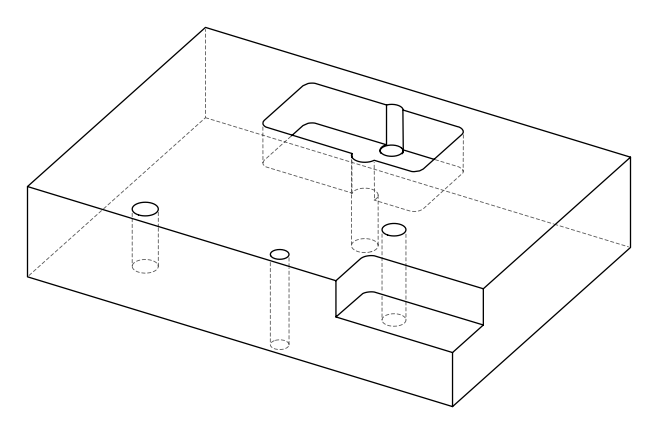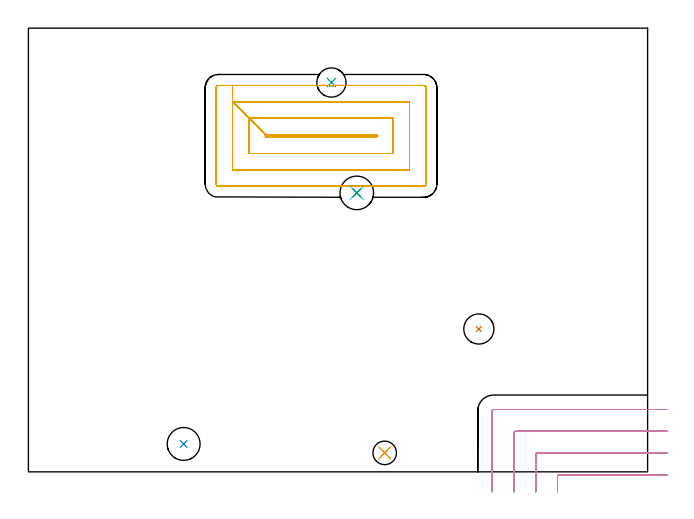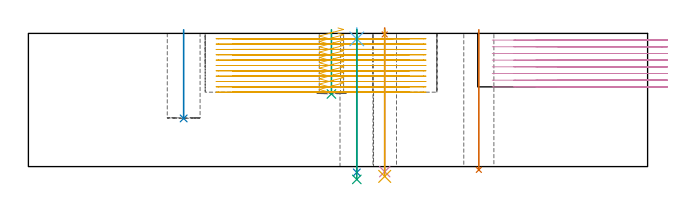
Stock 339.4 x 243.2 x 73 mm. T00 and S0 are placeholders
(PLAN: 11 operations, 9 tool changes, 32.4 min)
(1 INDEXABLE_INSERT_DRILL_THROUGH_HOLE_FROM_SOLID | STEP1HOLE_2 | NXT0302_004 | 0.31 min | 15585 mm3)
(2 INDEXABLE_INSERT_DRILL_BLIND_HOLE_FROM_SOLID | STEP1POCKET | NXT0302_007 | 0.2 min | 11790 mm3)
(3 INDEXABLE_INSERT_DRILL_BLIND_HOLE_FROM_SOLID_1 | STEP1POCKET_1 | NXT0302_003 | 0.14 min | 6627 mm3)
(4 MILL_CORNER_NOTCH_RECTANGULAR | CORNER_NOTCH_RECTANGULAR | UGT0201_134 | Follow Part, ap 3.975, ae 75% | 7.53 min | 114374 mm3)
(5 MILL_RECTANGULAR_POCKET | POCKET_RECTANGULAR_STRAIGHT | NXT0201_011 | Follow Part, ap 3, ae 75% | 22.9 min | 268417 mm3)
(6 SPOT_DRILL | STEP1HOLE | NXT0321_9005460120000 | 0.05 min | 25 mm3)
(7 SPOT_DRILL_1 | STEP1HOLE_1 | NXT0321_9005460120000 | 0.03 min | 7 mm3)
(8 DRILL_THROUGH_HOLE_INTO_CENTER | STEP1HOLE | NXT0301_065 | 0.31 min | 3216 mm3)
(9 DRILL_TO_ENLARGE_THROUGH_HOLE | STEP1HOLE | UGT0301_253 | 0.33 min | 10446 mm3)
(10 DRILL_THROUGH_HOLE_INTO_CENTER_1 | STEP1HOLE_1 | NXT0301_042 | 0.31 min | 2869 mm3)
(11 DRILL_TO_ENLARGE_THROUGH_HOLE_1 | STEP1HOLE_1 | UGT0301_237 | 0.32 min | 6652 mm3)
(TOOL NXT0302_004 | Index. Insert Drill 16.5mm [880-D1650L20-05] | D16.5 PA176 FL83 Z2)
(TOOL NXT0302_007 | Index. Insert Drill 18mm [880-D1800L25-05] | D18 PA176 FL90 Z2)
(TOOL NXT0302_003 | Index. Insert Drill 16mm [880-D1600L20-05] | D16 PA176 FL80 Z2)
(TOOL UGT0201_134 | Carbide End Mill 15.9 | D15.9 FL30 Z4)
(TOOL NXT0201_011 | ENDMILL 12mm [2P460-1200-NA 1630] | D12 FL38 Z6)
(TOOL NXT0321_9005460120000 | NC Spot Drill, 142deg, 12mm, Carbide, Uncoated | D12 PA142 FL30 Z2)
(TOOL NXT0301_065 | Carbide Drill 9.4mm [860.1-0940-075A1-MM 2214] | D9.4 PA140 FL98 Z2)
(TOOL UGT0301_253 | Twist Drill 18.4 mm | D18.4 PA118 FL135 Z2)
(TOOL NXT0301_042 | Carbide Drill 7.1mm [860.1-0710-057A1-MM 2214] | D7.1 PA140 FL85 Z2)
(TOOL UGT0301_237 | Twist Drill 12.9 mm | D12.9 PA118 FL97 Z2)
(OP 1 INDEXABLE_INSERT_DRILL_THROUGH_HOLE_FROM_SOLID)
G17 G21 G94 G90
T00 M6
G54
G17 G0 G90 X246.9 Y78.3 S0 M3
G43 Z83. H1
G94 G81 G98 Z-1.788 F250. R75.
G80
M5
M2
(OP 2 INDEXABLE_INSERT_DRILL_BLIND_HOLE_FROM_SOLID)
G17 G21 G94 G90
T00 M6
G54
G17 G0 G90 X85.1 Y15.3 S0 M3
G43 Z83. H1
G94 G81 G98 Z26.4 F250. R75.
G80
M5
M2
(OP 3 INDEXABLE_INSERT_DRILL_BLIND_HOLE_FROM_SOLID_1)
G17 G21 G94 G90
T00 M6
G54
G17 G0 G90 X166.1 Y213.4 S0 M3
G43 Z83. H1
G94 G81 G98 Z39.8 F250. R75.
G80
M5
M2
(OP 4 MILL_CORNER_NOTCH_RECTANGULAR)
G17 G21 G94 G90
T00 M6
G54
G17 G0 G90 X350.182 Y-1.625 S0 M3
G43 Z83. H0
Z69.337
G94 G1 X347.182 F250.
X290.815 F500.
G3 X290.025 Y-2.415 R0.795
G1 Y-7.95
Y-10.95 F250.
G0 Z83.
X350.35 Y10.3
Z69.337
G1 X347.35
X278.891 F500.
G3 X278.1 Y9.509 R0.795
G1 Y-7.95
Y-10.95 F250.
G0 Z83.
X350.35 Y22.225
Z69.337
G1 X347.35
X266.966 F500.
G3 X266.175 Y21.434 R0.795
G1 Y-7.95
Y-10.95 F250.
G0 Z83.
X350.35 Y34.15
Z69.337
G1 X347.35
X255.041 F500.
G3 X254.25 Y33.359 R0.795
G1 Y-7.95
Y-10.95 F250.
G0 Z83.
X350.182 Y-1.625
Z65.675
G1 X347.182
X290.815 F500.
G3 X290.025 Y-2.415 R0.795
G1 Y-7.95
Y-10.95 F250.
G0 Z83.
X350.35 Y10.3
Z65.675
G1 X347.35
X278.891 F500.
G3 X278.1 Y9.509 R0.795
G1 Y-7.95
Y-10.95 F250.
G0 Z83.
X350.35 Y22.225
Z65.675
G1 X347.35
X266.966 F500.
G3 X266.175 Y21.434 R0.795
G1 Y-7.95
Y-10.95 F250.
G0 Z83.
X350.35 Y34.15
Z65.675
G1 X347.35
X255.041 F500.
G3 X254.25 Y33.359 R0.795
G1 Y-7.95
Y-10.95 F250.
G0 Z83.
X350.182 Y-1.625
Z62.012
G1 X347.182
X290.815 F500.
G3 X290.025 Y-2.415 R0.795
G1 Y-7.95
Y-10.95 F250.
G0 Z83.
X350.35 Y10.3
Z62.012
G1 X347.35
X278.891 F500.
G3 X278.1 Y9.509 R0.795
G1 Y-7.95
Y-10.95 F250.
G0 Z83.
X350.35 Y22.225
Z62.012
G1 X347.35
X266.966 F500.
G3 X266.175 Y21.434 R0.795
G1 Y-7.95
Y-10.95 F250.
G0 Z83.
X350.35 Y34.15
Z62.012
G1 X347.35
X255.041 F500.
G3 X254.25 Y33.359 R0.795
G1 Y-7.95
Y-10.95 F250.
G0 Z83.
X350.182 Y-1.625
Z58.35
G1 X347.182
X290.815 F500.
G3 X290.025 Y-2.415 R0.795
G1 Y-7.95
Y-10.95 F250.
G0 Z83.
X350.35 Y10.3
Z58.35
G1 X347.35
X278.891 F500.
G3 X278.1 Y9.509 R0.795
G1 Y-7.95
Y-10.95 F250.
G0 Z83.
X350.35 Y22.225
Z58.35
G1 X347.35
X266.966 F500.
G3 X266.175 Y21.434 R0.795
G1 Y-7.95
Y-10.95 F250.
G0 Z83.
X350.35 Y34.15
Z58.35
G1 X347.35
X255.041 F500.
G3 X254.25 Y33.359 R0.795
G1 Y-7.95
Y-10.95 F250.
G0 Z83.
X350.182 Y-1.625
Z54.687
G1 X347.182
X290.815 F500.
G3 X290.025 Y-2.415 R0.795
G1 Y-7.95
Y-10.95 F250.
G0 Z83.
X350.35 Y10.3
Z54.687
G1 X347.35
X278.891 F500.
G3 X278.1 Y9.509 R0.795
G1 Y-7.95
Y-10.95 F250.
G0 Z83.
X350.35 Y22.225
Z54.687
G1 X347.35
X266.966 F500.
G3 X266.175 Y21.434 R0.795
G1 Y-7.95
Y-10.95 F250.
G0 Z83.
X350.35 Y34.15
Z54.687
G1 X347.35
X255.041 F500.
G3 X254.25 Y33.359 R0.795
G1 Y-7.95
Y-10.95 F250.
G0 Z83.
X350.182 Y-1.625
Z51.025
G1 X347.182
X290.815 F500.
G3 X290.025 Y-2.415 R0.795
G1 Y-7.95
Y-10.95 F250.
G0 Z83.
X350.35 Y10.3
Z51.025
G1 X347.35
X278.891 F500.
G3 X278.1 Y9.509 R0.795
G1 Y-7.95
Y-10.95 F250.
G0 Z83.
X350.35 Y22.225
Z51.025
G1 X347.35
X266.966 F500.
G3 X266.175 Y21.434 R0.795
G1 Y-7.95
Y-10.95 F250.
G0 Z83.
X350.35 Y34.15
Z51.025
G1 X347.35
X255.041 F500.
G3 X254.25 Y33.359 R0.795
G1 Y-7.95
Y-10.95 F250.
G0 Z83.
X350.182 Y-1.625
Z47.362
G1 X347.182
X290.815 F500.
G3 X290.025 Y-2.415 R0.795
G1 Y-7.95
Y-10.95 F250.
G0 Z83.
X350.35 Y10.3
Z47.362
G1 X347.35
X278.891 F500.
G3 X278.1 Y9.509 R0.795
G1 Y-7.95
Y-10.95 F250.
G0 Z83.
X350.35 Y22.225
Z47.362
G1 X347.35
X266.966 F500.
G3 X266.175 Y21.434 R0.795
G1 Y-7.95
Y-10.95 F250.
G0 Z83.
X350.35 Y34.15
Z47.362
G1 X347.35
X255.041 F500.
G3 X254.25 Y33.359 R0.795
G1 Y-7.95
Y-10.95 F250.
G0 Z83.
X350.182 Y-1.625
Z43.7
G1 X347.182
X290.815 F500.
G3 X290.025 Y-2.415 R0.795
G1 Y-7.95
Y-10.95 F250.
G0 Z83.
X350.35 Y10.3
Z43.7
G1 X347.35
X278.891 F500.
G3 X278.1 Y9.509 R0.795
G1 Y-7.95
Y-10.95 F250.
G0 Z83.
X350.35 Y22.225
Z43.7
G1 X347.35
X266.966 F500.
G3 X266.175 Y21.434 R0.795
G1 Y-7.95
Y-10.95 F250.
G0 Z83.
X350.35 Y34.15
Z43.7
G1 X347.35
X255.041 F500.
G3 X254.25 Y33.359 R0.795
G1 Y-7.95
Y-10.95 F250.
G0 Z83.
M5
M2
(OP 5 MILL_RECTANGULAR_POCKET)
G17 G21 G94 G90
T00 M6
G54
G17 G0 G90 X169.674 Y211.8 S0 M3
G43 Z83. H1
Z76.
G94 G1 X172.778 Z75.168 F250.
X167.29 Z73.698
X167.13 Y211.681 Z73.644
X166.691 Y211.485 Z73.516
X166.219 Y211.399 Z73.387
X166.019 Y211.407 Z73.333
X165.83 Y211.415 Z73.283
X165.36 Y211.545 Z73.152
X165.07 Y211.688 Z73.065
X164.987 Y211.74 Z73.039
X164.909 Y211.8 Z73.013
X159.422 Z71.543
X164.909 Z70.073
X111.9 F500.
Y202.8
X120.9 Y193.8
X129.9 Y184.8
Y183.5
X190.9
Y184.8
X167.29
G2 X166.099 Y184.826 R27.
X164.909 Y184.8 R27.
G1 X129.9
X120.9 Y193.8
Y174.5
X199.9
Y193.8
X167.29
G2 X166.099 Y193.839 R18.
X164.909 Y193.8 R18.
G1 X120.9
X111.9 Y202.8
Y165.5
X208.9
Y202.8
X167.29
G2 X166.099 Y202.879 R9.
X164.909 Y202.8 R9.
G1 X111.9
Y211.8
X104.2
G3 X102.9 Y210.5 R1.3
G1 Y157.8
G3 X104.2 Y156.5 R1.3
G1 X216.6
G3 X217.9 Y157.8 R1.3
G1 Y210.5
G3 X216.6 Y211.8 R1.3
G1 X167.29
G0 X169.673 Z73.073
G1 X172.777 Z72.241 F250.
X167.29 Z70.771
X167.13 Y211.681 Z70.717
X166.724 Y211.495 Z70.597
X166.287 Y211.405 Z70.478
X165.84 Y211.413 Z70.358
X165.36 Y211.545 Z70.225
X165.07 Y211.688 Z70.138
X164.987 Y211.74 Z70.112
X164.909 Y211.8 Z70.085
X159.423 Z68.615
X164.909 Z67.145
X111.9 F500.
Y202.8
X120.9 Y193.8
X129.9 Y184.8
Y183.5
X190.9
Y184.8
X167.29
G2 X166.099 Y184.826 R27.
X164.909 Y184.8 R27.
G1 X129.9
X120.9 Y193.8
Y174.5
X199.9
Y193.8
X167.29
G2 X166.099 Y193.839 R18.
X164.909 Y193.8 R18.
G1 X120.9
X111.9 Y202.8
Y165.5
X208.9
Y202.8
X167.29
G2 X166.099 Y202.879 R9.
X164.909 Y202.8 R9.
G1 X111.9
Y211.8
X104.2
G3 X102.9 Y210.5 R1.3
G1 Y157.8
G3 X104.2 Y156.5 R1.3
G1 X216.6
G3 X217.9 Y157.8 R1.3
G1 Y210.5
G3 X216.6 Y211.8 R1.3
G1 X167.29
G0 X169.672 Z70.145
G1 X172.777 Z69.313 F250.
X167.287 Z67.842
X167.125 Y211.681 Z67.788
X166.721 Y211.497 Z67.669
X166.286 Y211.407 Z67.55
X165.841 Y211.413 Z67.431
X165.347 Y211.552 Z67.293
X165.07 Y211.688 Z67.211
X164.987 Y211.74 Z67.184
X164.909 Y211.8 Z67.158
X159.423 Z65.688
X164.909 Z64.218
X111.9 F500.
Y202.8
X120.9 Y193.8
X129.9 Y184.8
Y183.5
X190.9
Y184.8
X167.287
G2 X166.098 Y184.826 R27.
X164.909 Y184.8 R27.
G1 X129.9
X120.9 Y193.8
Y174.5
X199.9
Y193.8
X167.287
G2 X166.098 Y193.839 R18.
X164.909 Y193.8 R18.
G1 X120.9
X111.9 Y202.8
Y165.5
X208.9
Y202.8
X167.287
G2 X166.098 Y202.879 R9.
X164.909 Y202.8 R9.
G1 X111.9
Y211.8
X104.2
G3 X102.9 Y210.5 R1.3
G1 Y157.8
G3 X104.2 Y156.5 R1.3
G1 X216.6
G3 X217.9 Y157.8 R1.3
G1 Y210.5
G3 X216.6 Y211.8 R1.3
G1 X167.287
G0 X169.672 Z67.218
G1 X172.777 Z66.386 F250.
X167.287 Z64.915
X167.125 Y211.681 Z64.861
X166.721 Y211.497 Z64.742
X166.286 Y211.407 Z64.623
X165.841 Y211.413 Z64.504
X165.347 Y211.552 Z64.366
X165.07 Y211.688 Z64.283
X164.987 Y211.74 Z64.257
X164.909 Y211.8 Z64.231
X159.423 Z62.761
X164.909 Z61.291
X111.9 F500.
Y202.8
X120.9 Y193.8
X129.9 Y184.8
Y183.5
X190.9
Y184.8
X167.287
G2 X166.098 Y184.826 R27.
X164.909 Y184.8 R27.
G1 X129.9
X120.9 Y193.8
Y174.5
X199.9
Y193.8
X167.287
G2 X166.098 Y193.839 R18.
X164.909 Y193.8 R18.
G1 X120.9
X111.9 Y202.8
Y165.5
X208.9
Y202.8
X167.287
G2 X166.098 Y202.879 R9.
X164.909 Y202.8 R9.
G1 X111.9
Y211.8
X104.2
G3 X102.9 Y210.5 R1.3
G1 Y157.8
G3 X104.2 Y156.5 R1.3
G1 X216.6
G3 X217.9 Y157.8 R1.3
G1 Y210.5
G3 X216.6 Y211.8 R1.3
G1 X167.287
G0 X169.673 Z64.291
G1 X172.777 Z63.459 F250.
X167.29 Z61.989
X167.13 Y211.681 Z61.935
X166.724 Y211.495 Z61.816
X166.287 Y211.405 Z61.696
X165.84 Y211.413 Z61.576
X165.36 Y211.545 Z61.443
X165.07 Y211.688 Z61.356
X164.987 Y211.74 Z61.33
X164.909 Y211.8 Z61.303
X159.423 Z59.834
X164.909 Z58.364
X111.9 F500.
Y202.8
X120.9 Y193.8
X129.9 Y184.8
Y183.5
X190.9
Y184.8
X167.29
G2 X166.099 Y184.826 R27.
X164.909 Y184.8 R27.
G1 X129.9
X120.9 Y193.8
Y174.5
X199.9
Y193.8
X167.29
G2 X166.099 Y193.839 R18.
X164.909 Y193.8 R18.
G1 X120.9
X111.9 Y202.8
Y165.5
X208.9
Y202.8
X167.29
G2 X166.099 Y202.879 R9.
X164.909 Y202.8 R9.
G1 X111.9
Y211.8
X104.2
G3 X102.9 Y210.5 R1.3
G1 Y157.8
G3 X104.2 Y156.5 R1.3
G1 X216.6
G3 X217.9 Y157.8 R1.3
G1 Y210.5
G3 X216.6 Y211.8 R1.3
G1 X167.29
G0 X169.674 Z61.364
G1 X172.777 Z60.532 F250.
X167.29 Z59.062
X167.13 Y211.681 Z59.008
X166.724 Y211.495 Z58.888
X166.287 Y211.405 Z58.769
X165.84 Y211.413 Z58.649
X165.36 Y211.545 Z58.516
X165.07 Y211.688 Z58.429
X164.987 Y211.74 Z58.403
X164.909 Y211.8 Z58.376
X159.423 Z56.906
X164.909 Z55.436
X111.9 F500.
Y202.8
X120.9 Y193.8
X129.9 Y184.8
Y183.5
X190.9
Y184.8
X167.29
G2 X166.099 Y184.826 R27.
X164.909 Y184.8 R27.
G1 X129.9
X120.9 Y193.8
Y174.5
X199.9
Y193.8
X167.29
G2 X166.099 Y193.839 R18.
X164.909 Y193.8 R18.
G1 X120.9
X111.9 Y202.8
Y165.5
X208.9
Y202.8
X167.29
G2 X166.099 Y202.879 R9.
X164.909 Y202.8 R9.
G1 X111.9
Y211.8
X104.2
G3 X102.9 Y210.5 R1.3
G1 Y157.8
G3 X104.2 Y156.5 R1.3
G1 X216.6
G3 X217.9 Y157.8 R1.3
G1 Y210.5
G3 X216.6 Y211.8 R1.3
G1 X167.29
G0 X169.672 Z58.436
G1 X172.777 Z57.604 F250.
X167.287 Z56.133
X167.125 Y211.681 Z56.079
X166.721 Y211.497 Z55.96
X166.286 Y211.407 Z55.841
X165.841 Y211.413 Z55.722
X165.347 Y211.552 Z55.584
X165.07 Y211.688 Z55.502
X164.987 Y211.74 Z55.475
X164.909 Y211.8 Z55.449
X159.423 Z53.979
X164.909 Z52.509
X111.9 F500.
Y202.8
X120.9 Y193.8
X129.9 Y184.8
Y183.5
X190.9
Y184.8
X167.287
G2 X166.098 Y184.826 R27.
X164.909 Y184.8 R27.
G1 X129.9
X120.9 Y193.8
Y174.5
X199.9
Y193.8
X167.287
G2 X166.098 Y193.839 R18.
X164.909 Y193.8 R18.
G1 X120.9
X111.9 Y202.8
Y165.5
X208.9
Y202.8
X167.287
G2 X166.098 Y202.879 R9.
X164.909 Y202.8 R9.
G1 X111.9
Y211.8
X104.2
G3 X102.9 Y210.5 R1.3
G1 Y157.8
G3 X104.2 Y156.5 R1.3
G1 X216.6
G3 X217.9 Y157.8 R1.3
G1 Y210.5
G3 X216.6 Y211.8 R1.3
G1 X167.287
G0 X169.672 Z55.509
G1 X172.777 Z54.677 F250.
X167.287 Z53.206
X167.125 Y211.681 Z53.152
X166.721 Y211.497 Z53.033
X166.286 Y211.407 Z52.914
X165.841 Y211.413 Z52.795
X165.347 Y211.552 Z52.657
X165.07 Y211.688 Z52.574
X164.987 Y211.74 Z52.548
X164.909 Y211.8 Z52.522
X159.423 Z51.052
X164.909 Z49.582
X111.9 F500.
Y202.8
X120.9 Y193.8
X129.9 Y184.8
Y183.5
X190.9
Y184.8
X167.287
G2 X166.098 Y184.826 R27.
X164.909 Y184.8 R27.
G1 X129.9
X120.9 Y193.8
Y174.5
X199.9
Y193.8
X167.287
G2 X166.098 Y193.839 R18.
X164.909 Y193.8 R18.
G1 X120.9
X111.9 Y202.8
Y165.5
X208.9
Y202.8
X167.287
G2 X166.098 Y202.879 R9.
X164.909 Y202.8 R9.
G1 X111.9
Y211.8
X104.2
G3 X102.9 Y210.5 R1.3
G1 Y157.8
G3 X104.2 Y156.5 R1.3
G1 X216.6
G3 X217.9 Y157.8 R1.3
G1 Y210.5
G3 X216.6 Y211.8 R1.3
G1 X167.287
G0 X169.673 Z52.582
G1 X172.777 Z51.75 F250.
X167.29 Z50.28
X167.13 Y211.681 Z50.226
X166.724 Y211.495 Z50.107
X166.287 Y211.405 Z49.987
X165.84 Y211.413 Z49.867
X165.36 Y211.545 Z49.734
X165.07 Y211.688 Z49.647
X164.987 Y211.74 Z49.621
X164.909 Y211.8 Z49.594
X159.423 Z48.124
X164.909 Z46.655
X111.9 F500.
Y202.8
X120.9 Y193.8
X129.9 Y184.8
Y183.5
X190.9
Y184.8
X167.29
G2 X166.099 Y184.826 R27.
X164.909 Y184.8 R27.
G1 X129.9
X120.9 Y193.8
Y174.5
X199.9
Y193.8
X167.29
G2 X166.099 Y193.839 R18.
X164.909 Y193.8 R18.
G1 X120.9
X111.9 Y202.8
Y165.5
X208.9
Y202.8
X167.29
G2 X166.099 Y202.879 R9.
X164.909 Y202.8 R9.
G1 X111.9
Y211.8
X104.2
G3 X102.9 Y210.5 R1.3
G1 Y157.8
G3 X104.2 Y156.5 R1.3
G1 X216.6
G3 X217.9 Y157.8 R1.3
G1 Y210.5
G3 X216.6 Y211.8 R1.3
G1 X167.29
G0 X169.673 Z49.655
G1 X172.777 Z48.823 F250.
X167.29 Z47.353
X167.13 Y211.681 Z47.299
X166.724 Y211.495 Z47.179
X166.287 Y211.405 Z47.06
X165.84 Y211.413 Z46.94
X165.36 Y211.545 Z46.807
X165.07 Y211.688 Z46.72
X164.987 Y211.74 Z46.693
X164.909 Y211.8 Z46.667
X159.423 Z45.197
X164.909 Z43.727
X111.9 F500.
Y202.8
X120.9 Y193.8
X129.9 Y184.8
Y183.5
X190.9
Y184.8
X167.29
G2 X166.099 Y184.826 R27.
X164.909 Y184.8 R27.
G1 X129.9
X120.9 Y193.8
Y174.5
X199.9
Y193.8
X167.29
G2 X166.099 Y193.839 R18.
X164.909 Y193.8 R18.
G1 X120.9
X111.9 Y202.8
Y165.5
X208.9
Y202.8
X167.29
G2 X166.099 Y202.879 R9.
X164.909 Y202.8 R9.
G1 X111.9
Y211.8
X104.2
G3 X102.9 Y210.5 R1.3
G1 Y157.8
G3 X104.2 Y156.5 R1.3
G1 X216.6
G3 X217.9 Y157.8 R1.3
G1 Y210.5
G3 X216.6 Y211.8 R1.3
G1 X167.29
G0 X169.672 Z46.727
G1 X172.777 Z45.895 F250.
X167.287 Z44.424
X167.125 Y211.681 Z44.37
X166.721 Y211.497 Z44.251
X166.286 Y211.407 Z44.132
X165.841 Y211.413 Z44.013
X165.347 Y211.552 Z43.875
X165.07 Y211.688 Z43.793
X164.987 Y211.74 Z43.766
X164.909 Y211.8 Z43.74
X159.423 Z42.27
X164.909 Z40.8
X111.9 F500.
Y202.8
X120.9 Y193.8
X129.9 Y184.8
Y183.5
X190.9
Y184.8
X167.287
G2 X166.098 Y184.826 R27.
X164.909 Y184.8 R27.
G1 X129.9
X120.9 Y193.8
Y174.5
X199.9
Y193.8
X167.287
G2 X166.098 Y193.839 R18.
X164.909 Y193.8 R18.
G1 X120.9
X111.9 Y202.8
Y165.5
X208.9
Y202.8
X167.287
G2 X166.098 Y202.879 R9.
X164.909 Y202.8 R9.
G1 X111.9
Y211.8
X104.2
G3 X102.9 Y210.5 R1.3
G1 Y157.8
G3 X104.2 Y156.5 R1.3
G1 X216.6
G3 X217.9 Y157.8 R1.3
G1 Y210.5
G3 X216.6 Y211.8 R1.3
G1 X167.287
G0 Z83.
M5
M2
(OP 6 SPOT_DRILL)
G17 G21 G94 G90
T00 M6
G54
G17 G0 G90 X180. Y152.9 S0 M3
G43 Z83. H0
G94 G81 G98 Z70. F250. R76.
G80
M5
M2
(OP 7 SPOT_DRILL_1)
G17 G21 G94 G90
T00 M6
G54
G17 G0 G90 X195.3 Y10.4 S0 M3
G43 Z83. H0
G94 G81 G98 Z72.445 F250. R76.
G80
M5
M2
(OP 8 DRILL_THROUGH_HOLE_INTO_CENTER)
G17 G21 G94 G90
T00 M6
G54
G17 G0 G90 X180. Y152.9 S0 M3
G43 Z83. H1
G94 G73 G98 Z-3.211 F250. Q8.468 R75.
G80
M5
M2
(OP 9 DRILL_TO_ENLARGE_THROUGH_HOLE)
G17 G21 G94 G90
T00 M6
G54
G17 G0 G90 X180. Y152.9 S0 M3
G43 Z83. H0
G94 G73 G98 Z-7.028 F250. Q16.006 R75.
G80
M5
M2
(OP 10 DRILL_THROUGH_HOLE_INTO_CENTER_1)
G17 G21 G94 G90
T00 M6
G54
G17 G0 G90 X195.3 Y10.4 S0 M3
G43 Z83. H1
G94 G73 G98 Z-2.792 F250. Q6.89 R75.
G80
M5
M2
(OP 11 DRILL_TO_ENLARGE_THROUGH_HOLE_1)
G17 G21 G94 G90
T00 M6
G54
G17 G0 G90 X195.3 Y10.4 S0 M3
G43 Z83. H0
G94 G73 G98 Z-5.376 F250. Q11.197 R75.
G80
M5
M2
